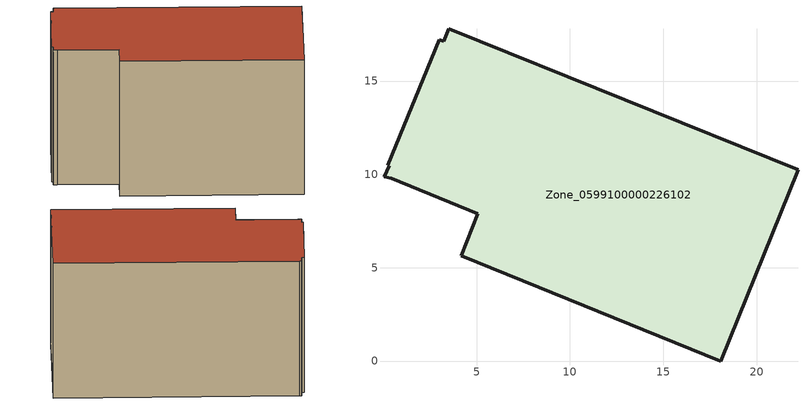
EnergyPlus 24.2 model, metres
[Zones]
Zone_0599100000226102
 floor ground (C_G): 0.25,10.5 3.01,17.21 3.24,17.14 3.52,17.79 3.65,17.76 22.22,10.24 18.07,0 4.17,5.63 5.08,7.89 0.42,9.78 0.07,9.86 0.33,10.45 z0
 wall outside (C_F): 22.22,10.24 3.65,17.76 3.52,17.79 3.24,17.14 3.01,17.21 0.25,10.5 0.33,10.45 0.07,9.86 0.42,9.78 5.08,7.89 4.17,5.63 18.07,0 22.22,10.24 z0:11.91
 roof outside (C_R): 3.01,17.21 0.25,10.5 0.33,10.45 0.07,9.86 0.42,9.78 5.08,7.89 4.17,5.63 18.07,0 22.22,10.24 3.65,17.76 3.52,17.79 3.24,17.14 z11.91
[BUILDING]
Pand.0599100000226102: North Axis=0; Terrain=City; Loads Convergence Tolerance Value=0.04; Temperature Convergence Tolerance Value=0.4; Solar Distribution=FullExterior; Maximum Number of Warmup Days=25; Minimum Number of Warmup Days=1
[Site:Location]
Rotterdam.The.Hague.AP_ZH_NLD Design_Conditions: Latitude=51.96; Longitude=4.45; Time Zone=1; Elevation=-4.5
[SITE:GROUNDTEMPERATURE:BUILDINGSURFACE]
18, 18, 18, 18, 18, 18, 18, 18, 18, 18, 18, 18
[MATERIAL] Thermal Absorptance=0.9; Solar Absorptance=0.7; Visible Absorptance=0.7
Name | Roughness | Thickness | Conductivity | Density | Specific Heat
G.D.1965 | MediumSmooth | 0.15 | 1 | 540 | 1210
F.D.1965 | Rough | 0.3 | 0.857143 | 1920 | 840
R.D.1965 | MediumRough | 0.2 | 0.08 | 1500 | 1000
[CONSTRUCTION]
C_G: G.D.1965
C_F: F.D.1965
C_R: R.D.1965
[ZONE]
Zone_0599100000226102: Type=1; Multiplier=1; Ceiling Height=Autocalculate; Volume=Autocalculate; Floor Area=autocalculate; Part of Total Floor Area=Yes
[ZONEINFILTRATION:DESIGNFLOWRATE]
Infil_Zone_0599100000226102: Zone or ZoneList or Space or SpaceList=Zone_0599100000226102; Schedule=AlwaysOn; Design Flow Rate Calculation Method=Flow/Area; Flow Rate per Floor Area=0.0042; Constant Term Coefficient=1; Temperature Term Coefficient=0; Velocity Term Coefficient=0; Velocity Squared Term Coefficient=0
[HVACTEMPLATE:ZONE:IDEALLOADSAIRSYSTEM]
Zone_0599100000226102: Maximum Heating Supply Air Temperature=50; Minimum Cooling Supply Air Temperature=13; Maximum Heating Supply Air Humidity Ratio=0.0156; Minimum Cooling Supply Air Humidity Ratio=0.0077; Heating Limit=NoLimit; Cooling Limit=NoLimit; Dehumidification Control Type=ConstantSensibleHeatRatio; Cooling Sensible Heat Ratio=0.7; Dehumidification Setpoint=60; Humidification Control Type=None; Humidification Setpoint=30; Outdoor Air Method=None; Outdoor Air Flow Rate per Person=0.00944; Outdoor Air Flow Rate per Zone Floor Area=0; Outdoor Air Flow Rate per Zone=0; Demand Controlled Ventilation Type=None; Outdoor Air Economizer Type=NoEconomizer; Heat Recovery Type=None; Sensible Heat Recovery Effectiveness=0.7; Latent Heat Recovery Effectiveness=0.65
[ZONECONTROL:THERMOSTAT]
ThermostatControl_Zone_0599100000226102: Zone or ZoneList=Zone_0599100000226102; Control Type Schedule=DualSetpointControlType; Control 1=Thermostat_Zone_0599100000226102; Temperature Difference Between Cutout And Setpoint=0
[THERMOSTATSETPOINT:DUALSETPOINT]
Thermostat_Zone_0599100000226102: Heating Setpoint Temperature Schedule=HeatingSetpoint_Zone_0599100000226102; Cooling Setpoint Temperature Schedule=CoolingSetpoint_Zone_0599100000226102
[SCHEDULE:COMPACT]
HeatingSetpoint_Zone_0599100000226102: Through: 12/31, For: AllDays, Until: 24:00, 21
CoolingSetpoint_Zone_0599100000226102: Through: 12/31, For: AllDays, Until: 24:00, 24
DualSetpointControlType: Through: 12/31, For: AllDays, Until: 24:00, 4
AlwaysOn: Through: 12/31, For: AllDays, Until: 24:00, 1
